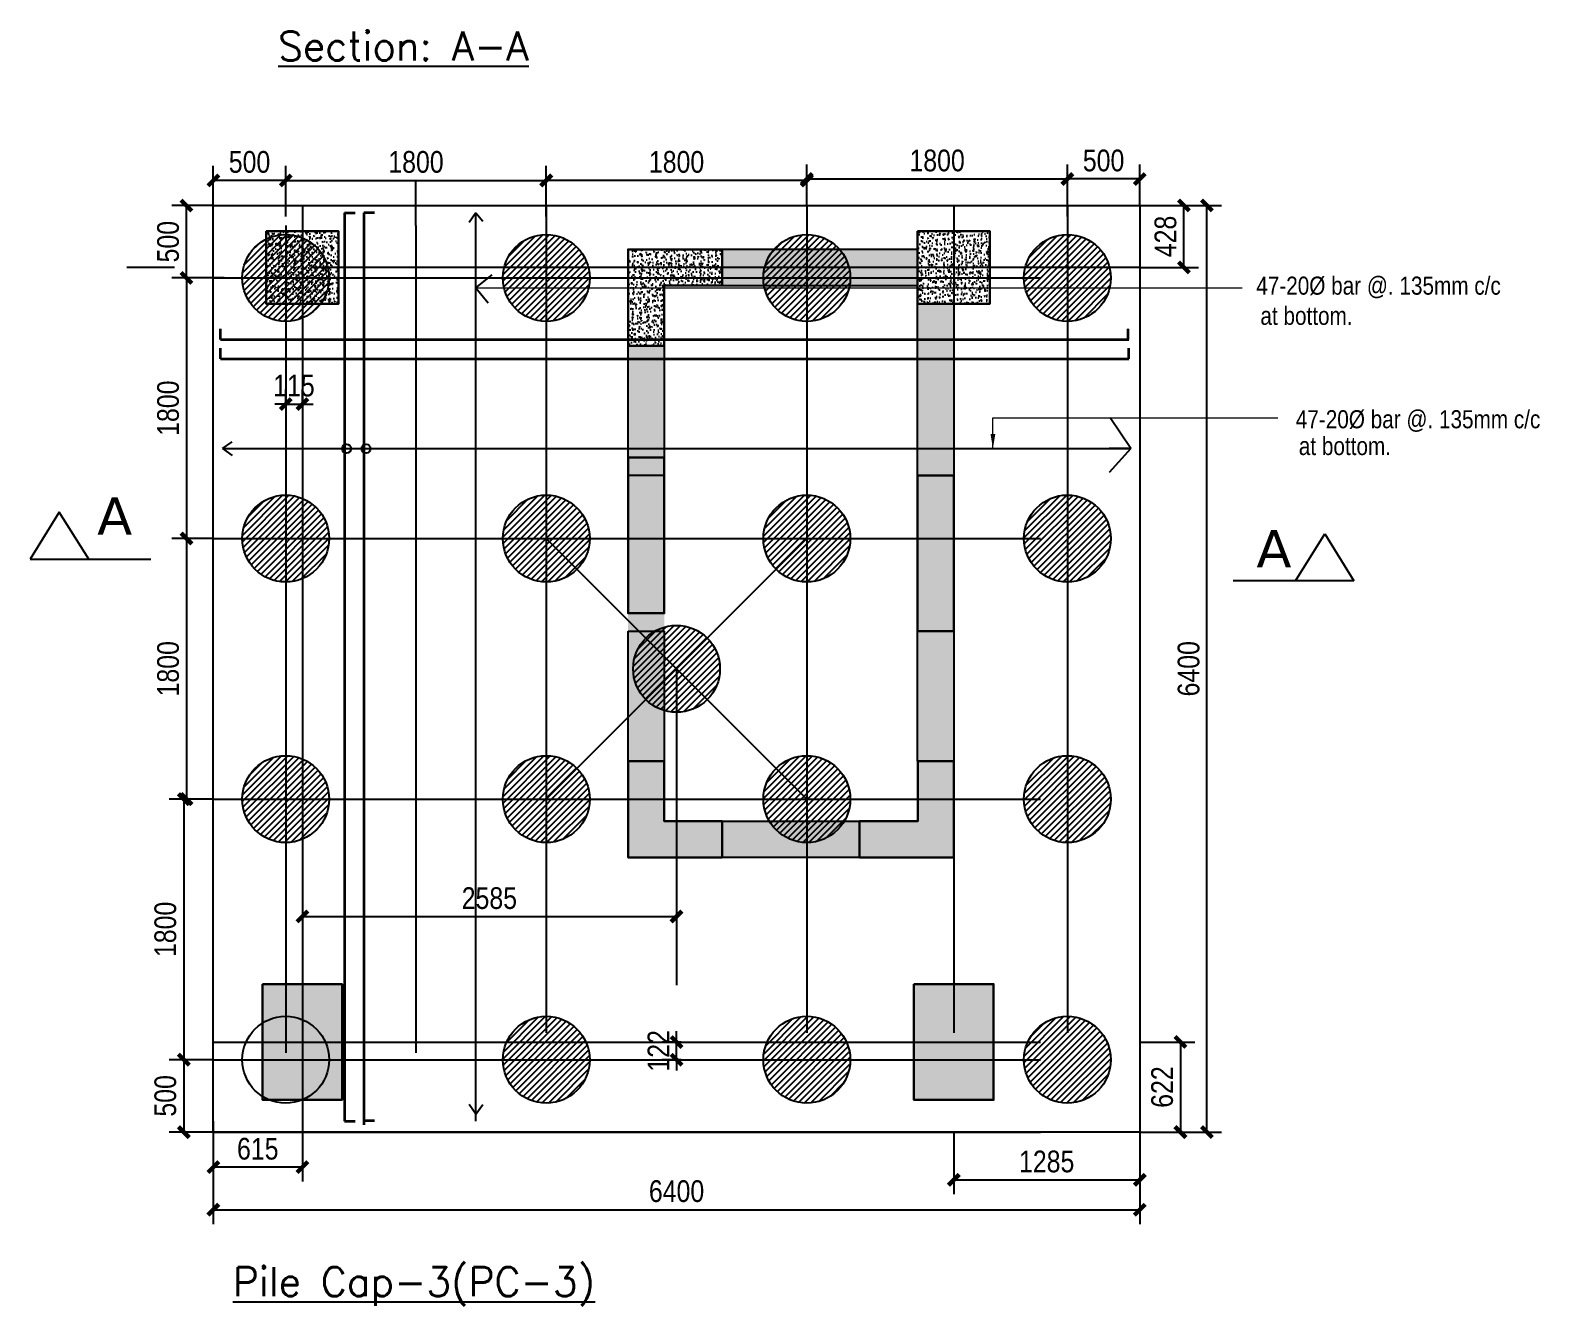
# Model space of a CAD drawing. Header units: millimetres. Extents: x 6239764 to 13047540, y 367704 to 979893.
# Drawn here: x 6246610 to 6257039, y 451403 to 460214 of the extents above; entities that cross this region are included whole.
import ezdxf

# ---------------------------------------------------------------- set-up
doc = ezdxf.new("R2010")
doc.units = ezdxf.units.MM
doc.header["$LTSCALE"] = 300
doc.linetypes.add('CENTER2', pattern=[28.575, 19.05, -3.175, 3.175, -3.175])
for name, color, linetype in [('COLUMN', 9, 'Continuous'), ('DIM', 4, 'Continuous'), ('HATCH', 7, 'Continuous')]:
    doc.layers.add(name, color=color, linetype=linetype)
doc.layers.add('LINE-3', color=7, linetype='Continuous', lineweight=15)
doc.layers.add('ROD', color=10, linetype='Continuous', lineweight=35)
doc.styles.add('AFTXT', font='')
doc.styles.add('NARROW', font='ARIALN.TTF')
doc.styles.get("Standard").update_dxf_attribs({"font": 'txt8.shx', "width": 0.7, "bigfont": 'hztxt_ii.shx'})
doc.styles.add('ver', font='verdana.ttf')
doc.styles.get('AFTXT').set_extended_font_data('Romans.shx')
doc.dimstyles.new('IED-2', dxfattribs={"dimscale": 50, "dimtxt": 3, "dimasz": 0.5, "dimexe": 2, "dimexo": 0, "dimgap": 2.5, "dimtad": 1, "dimdec": 0, "dimzin": 0, "dimdsep": 46, "dimtxsty": 'AFTXT', "dimblk": '_DOT7', "dimcen": 0.09, "dimclre": 7, "dimclrt": 3, "dimadec": 0, "dimazin": 0, "dimtfac": 1, "dimtdec": 0, "dimtix": 1, "dimtmove": 0, "dimatfit": 3, "dimldrblk": '_DOT7', "dimfxl": 1, "dimtolj": 1, "dimtzin": 0, "dimarcsym": 0})
pattern_1 = [(45, (6092064.668, 767801.67), (-22.097087, 22.097087), [])]
pattern_2 = [(45, (6091940.942, 781308.88), (-22.097087, 22.097087), [])]
pattern_3 = [(50, (6091940.94, 781308.88), (71.726018, -6.2752135), [7.5, -82.5]), (355, (6091940.94, 781308.88), (-13.875133, 75.219213), [6, -66]), (100.451444, (6091946.92, 781308.356), (57.850885, 68.943999), [6.374019, -70.114211]), (46.1842, (6091940.94, 781328.88), (106.724133, -16.551928), [11.25, -123.75]), (96.635635, (6091949.84, 781327.5), (93.466195, 97.41186), [9.561034, -105.171376]), (351.184164, (6091940.94, 781328.88), (93.466195, 97.41186), [9, -99]), (21, (6091950.94, 781323.88), (59.690705, -40.261889), [7.5, -82.5]), (326, (6091950.94, 781323.88), (24.331533, 72.515005), [6, -66]), (71.451445, (6091955.916, 781320.524), (84.022238, 32.253115), [6.374019, -70.114211]), (37.5, (6091940.942, 781308.88), (1.2159855, 33.2893854), [0, -65.2, 0, -67, 0, -66.25]), (7.5, (6091940.942, 781308.88), (26.3069537, 39.4411712), [0, -38.2, 0, -63.7, 0, -25.25]), (327.5, (6091918.642, 781308.88), (53.3822436, -2.2554872), [0, -25, 0, -78, 0, -103.5]), (317.5, (6091908.64, 781308.88), (58.318617, 10.010498), [0, -32.5, 0, -51.8, 0, -73.5])]
pattern_4 = [(50, (6091940.94, 781184.026), (71.726018, -6.2752135), [7.5, -82.5]), (355, (6091940.94, 781184.026), (-13.875133, 75.219213), [6, -66]), (100.451444, (6091946.92, 781183.5), (57.850885, 68.943999), [6.374019, -70.114211]), (46.1842, (6091940.94, 781204.03), (106.724133, -16.551928), [11.25, -123.75]), (96.635635, (6091949.84, 781202.65), (93.466195, 97.41186), [9.561034, -105.171376]), (351.184164, (6091940.94, 781204.03), (93.466195, 97.41186), [9, -99]), (21, (6091950.94, 781199.026), (59.690705, -40.261889), [7.5, -82.5]), (326, (6091950.94, 781199.026), (24.331533, 72.515005), [6, -66]), (71.451445, (6091955.916, 781195.67), (84.022238, 32.253115), [6.374019, -70.114211]), (37.5, (6091940.942, 781184.026), (1.2159855, 33.2893854), [0, -65.2, 0, -67, 0, -66.25]), (7.5, (6091940.942, 781184.026), (26.3069537, 39.4411712), [0, -38.2, 0, -63.7, 0, -25.25]), (327.5, (6091918.642, 781184.026), (53.3822436, -2.2554872), [0, -25, 0, -78, 0, -103.5]), (317.5, (6091908.64, 781184.026), (58.318617, 10.010498), [0, -32.5, 0, -51.8, 0, -73.5])]

# ---------------------------------------------------------------- blocks, each defined once
blk = doc.blocks.new('_ArchTick')
at = {"color": 0, "linetype": 'ByBlock', "const_width": 0.4}
blk.add_lwpolyline([(-0.5, -0.5), (0.5, 0.5)], dxfattribs=at)
blk = doc.blocks.new('*D651')
at = {"color": 7, "lineweight": -2, "transparency": 16777216}
for p, q in [((6247875, 452678), (6247875, 451967)), ((6254275, 452603), (6254275, 451967))]:
    blk.add_line(p, q, dxfattribs=at)
at = {"color": 0, "lineweight": -2, "transparency": 16777216}
blk.add_line((6247875, 452067), (6254275, 452067), dxfattribs=at)
at = {"layer": 'Defpoints', "color": 0, "transparency": 16777216}
for p in [(6247875, 452678), (6254275, 452603), (6254275, 452067)]:
    blk.add_point(p, dxfattribs=at)
at = {"color": 0, "lineweight": -2, "transparency": 16777216, "xscale": 75, "yscale": 75, "zscale": 75, "rotation": 180}
blk.add_blockref('_ArchTick', (6247875, 452067), dxfattribs=at)
at = {"color": 0, "lineweight": -2, "transparency": 16777216, "xscale": 75, "yscale": 75, "zscale": 75}
blk.add_blockref('_ArchTick', (6254275, 452067), dxfattribs=at)
at = {"color": 3, "transparency": 16777216, "insert": (6251075, 452194), "char_height": 150, "attachment_point": 5, "style": 'NARROW'}
blk.add_mtext('\\A1;6400', dxfattribs=at)
blk = doc.blocks.new('_DOT7')
at = {"color": 7, "linetype": 'Continuous'}
blk.add_line((-0.5, 0), (-1, 0), dxfattribs=at)
at = {"color": 7, "linetype": 'Continuous', "const_width": 0.5}
blk.add_lwpolyline([(-0.25, 0, 1), (0.25, 0, 1), (-0.25, 0, 1)], format="xyb", dxfattribs=at)
blk = doc.blocks.new('*D652')
at = {"color": 7, "lineweight": -2, "transparency": 16777216}
for p, q in [((6248375, 458928), (6248375, 459276)), ((6250175, 459003), (6250175, 459276))]:
    blk.add_line(p, q, dxfattribs=at)
at = {"color": 0, "lineweight": -2, "transparency": 16777216}
blk.add_line((6248375, 459176), (6250175, 459176), dxfattribs=at)
at = {"layer": 'Defpoints', "color": 0, "transparency": 16777216}
for p in [(6250175, 459176), (6250175, 459003), (6248375, 458928)]:
    blk.add_point(p, dxfattribs=at)
at = {"color": 0, "lineweight": -2, "transparency": 16777216, "xscale": 75, "yscale": 75, "zscale": 75, "rotation": 180}
blk.add_blockref('_ArchTick', (6248375, 459176), dxfattribs=at)
at = {"color": 0, "lineweight": -2, "transparency": 16777216, "xscale": 75, "yscale": 75, "zscale": 75}
blk.add_blockref('_ArchTick', (6250175, 459176), dxfattribs=at)
at = {"color": 3, "transparency": 16777216, "insert": (6249275, 459303), "char_height": 150, "attachment_point": 5, "style": 'NARROW'}
blk.add_mtext('\\A1;1800', dxfattribs=at)
blk = doc.blocks.new('*D653')
at = {"color": 7, "lineweight": -2, "transparency": 16777216}
for p, q in [((6250175, 458928), (6250175, 459276)), ((6251975, 459003), (6251975, 459276))]:
    blk.add_line(p, q, dxfattribs=at)
at = {"color": 0, "lineweight": -2, "transparency": 16777216}
blk.add_line((6251975, 459176), (6250175, 459176), dxfattribs=at)
at = {"layer": 'Defpoints', "color": 0, "transparency": 16777216}
for p in [(6250175, 459176), (6251975, 459003), (6250175, 458928)]:
    blk.add_point(p, dxfattribs=at)
at = {"color": 0, "lineweight": -2, "transparency": 16777216, "xscale": 75, "yscale": 75, "zscale": 75, "rotation": 180}
blk.add_blockref('_ArchTick', (6250175, 459176), dxfattribs=at)
at = {"color": 0, "lineweight": -2, "transparency": 16777216, "xscale": 75, "yscale": 75, "zscale": 75}
blk.add_blockref('_ArchTick', (6251975, 459176), dxfattribs=at)
at = {"color": 3, "transparency": 16777216, "insert": (6251075, 459303), "char_height": 150, "attachment_point": 5, "style": 'NARROW'}
blk.add_mtext('\\A1;1800', dxfattribs=at)
blk = doc.blocks.new('*D654')
at = {"color": 7, "lineweight": -2, "transparency": 16777216}
for p, q in [((6247875, 458503), (6247589, 458503)), ((6247875, 456703), (6247589, 456703))]:
    blk.add_line(p, q, dxfattribs=at)
at = {"color": 0, "lineweight": -2, "transparency": 16777216}
blk.add_line((6247689, 458503), (6247689, 456703), dxfattribs=at)
at = {"layer": 'Defpoints', "color": 0, "transparency": 16777216}
for p in [(6247875, 458503), (6247689, 456703), (6247875, 456703)]:
    blk.add_point(p, dxfattribs=at)
at = {"color": 0, "lineweight": -2, "transparency": 16777216, "xscale": 75, "yscale": 75, "zscale": 75}
for p, rotation in [((6247689, 458503), 90), ((6247689, 456703), 270)]:
    blk.add_blockref('_ArchTick', p, dxfattribs=dict(at, rotation=rotation))
at = {"color": 3, "transparency": 16777216, "insert": (6247563, 457603), "char_height": 150, "attachment_point": 5, "rotation": 90, "style": 'NARROW'}
blk.add_mtext('\\A1;1800', dxfattribs=at)
blk = doc.blocks.new('*D657')
at = {"color": 7, "lineweight": -2, "transparency": 16777216}
for p, q in [((6251975, 459003), (6251975, 459286)), ((6253775, 459003), (6253775, 459286))]:
    blk.add_line(p, q, dxfattribs=at)
at = {"color": 0, "lineweight": -2, "transparency": 16777216}
blk.add_line((6251975, 459186), (6253775, 459186), dxfattribs=at)
at = {"layer": 'Defpoints', "color": 0, "transparency": 16777216}
for p in [(6253775, 459186), (6251975, 459003, 0), (6253775, 459003, 0)]:
    blk.add_point(p, dxfattribs=at)
at = {"color": 0, "lineweight": -2, "transparency": 16777216, "xscale": 75, "yscale": 75, "zscale": 75, "rotation": 180}
blk.add_blockref('_ArchTick', (6251975, 459186), dxfattribs=at)
at = {"color": 0, "lineweight": -2, "transparency": 16777216, "xscale": 75, "yscale": 75, "zscale": 75}
blk.add_blockref('_ArchTick', (6253775, 459186), dxfattribs=at)
at = {"color": 3, "transparency": 16777216, "insert": (6252875, 459313), "char_height": 150, "attachment_point": 5, "style": 'NARROW'}
blk.add_mtext('\\A1;1800', dxfattribs=at)
blk = doc.blocks.new('*D658')
at = {"color": 7, "lineweight": -2, "transparency": 16777216}
for p, q in [((6253775, 458928), (6253775, 459286)), ((6254275, 459003), (6254275, 459286))]:
    blk.add_line(p, q, dxfattribs=at)
at = {"color": 0, "lineweight": -2, "transparency": 16777216}
blk.add_line((6254275, 459186), (6253775, 459186), dxfattribs=at)
at = {"layer": 'Defpoints', "color": 0, "transparency": 16777216}
for p in [(6253775, 459186), (6254275, 459003, 0), (6253775, 458928, 0)]:
    blk.add_point(p, dxfattribs=at)
at = {"color": 0, "lineweight": -2, "transparency": 16777216, "xscale": 75, "yscale": 75, "zscale": 75, "rotation": 180}
blk.add_blockref('_ArchTick', (6253775, 459186), dxfattribs=at)
at = {"color": 0, "lineweight": -2, "transparency": 16777216, "xscale": 75, "yscale": 75, "zscale": 75}
blk.add_blockref('_ArchTick', (6254275, 459186), dxfattribs=at)
at = {"color": 3, "transparency": 16777216, "insert": (6254025, 459313), "char_height": 150, "attachment_point": 5, "style": 'NARROW'}
blk.add_mtext('\\A1;500', dxfattribs=at)
blk = doc.blocks.new('*D659')
at = {"color": 7, "lineweight": -2, "transparency": 16777216}
for p, q in [((6247875, 459003), (6247875, 459276)), ((6248375, 459003), (6248375, 459276))]:
    blk.add_line(p, q, dxfattribs=at)
at = {"color": 0, "lineweight": -2, "transparency": 16777216}
blk.add_line((6248375, 459176), (6247875, 459176), dxfattribs=at)
at = {"layer": 'Defpoints', "color": 0, "transparency": 16777216}
for p in [(6247875, 459176), (6247875, 459003, 0), (6248375, 459003, 0)]:
    blk.add_point(p, dxfattribs=at)
at = {"color": 0, "lineweight": -2, "transparency": 16777216, "xscale": 75, "yscale": 75, "zscale": 75, "rotation": 180}
blk.add_blockref('_ArchTick', (6247875, 459176), dxfattribs=at)
at = {"color": 0, "lineweight": -2, "transparency": 16777216, "xscale": 75, "yscale": 75, "zscale": 75}
blk.add_blockref('_ArchTick', (6248375, 459176), dxfattribs=at)
at = {"color": 3, "transparency": 16777216, "insert": (6248125, 459303), "char_height": 150, "attachment_point": 5, "style": 'NARROW'}
blk.add_mtext('\\A1;500', dxfattribs=at)
blk = doc.blocks.new('*D660')
at = {"color": 7, "lineweight": -2, "transparency": 16777216}
for p, q in [((6247875, 459003), (6247589, 459003)), ((6247950, 458503), (6247589, 458503))]:
    blk.add_line(p, q, dxfattribs=at)
at = {"color": 0, "lineweight": -2, "transparency": 16777216}
blk.add_line((6247689, 458503), (6247689, 459003), dxfattribs=at)
at = {"layer": 'Defpoints', "color": 0, "transparency": 16777216}
for p in [(6247689, 459003), (6247875, 459003, 0), (6247950, 458503, 0)]:
    blk.add_point(p, dxfattribs=at)
at = {"color": 0, "lineweight": -2, "transparency": 16777216, "xscale": 75, "yscale": 75, "zscale": 75}
for p, rotation in [((6247689, 459003), 90), ((6247689, 458503), 270)]:
    blk.add_blockref('_ArchTick', p, dxfattribs=dict(at, rotation=rotation))
at = {"color": 3, "transparency": 16777216, "insert": (6247563, 458753), "char_height": 150, "attachment_point": 5, "rotation": 90, "style": 'NARROW'}
blk.add_mtext('\\A1;500', dxfattribs=at)
blk = doc.blocks.new('*D661')
at = {"color": 7, "lineweight": -2, "transparency": 16777216}
for p, q in [((6247875, 456703), (6247589, 456703)), ((6247875, 454903), (6247589, 454903))]:
    blk.add_line(p, q, dxfattribs=at)
at = {"color": 0, "lineweight": -2, "transparency": 16777216}
blk.add_line((6247689, 456703), (6247689, 454903), dxfattribs=at)
at = {"layer": 'Defpoints', "color": 0, "transparency": 16777216}
for p in [(6247875, 456703, 0), (6247689, 454903), (6247875, 454903, 0)]:
    blk.add_point(p, dxfattribs=at)
at = {"color": 0, "lineweight": -2, "transparency": 16777216, "xscale": 75, "yscale": 75, "zscale": 75}
for p, rotation in [((6247689, 456703), 90), ((6247689, 454903), 270)]:
    blk.add_blockref('_ArchTick', p, dxfattribs=dict(at, rotation=rotation))
at = {"color": 3, "transparency": 16777216, "insert": (6247563, 455803), "char_height": 150, "attachment_point": 5, "rotation": 90, "style": 'NARROW'}
blk.add_mtext('\\A1;1800', dxfattribs=at)
blk = doc.blocks.new('*D662')
at = {"color": 7, "lineweight": -2, "transparency": 16777216}
for p, q in [((6247875, 454903), (6247571, 454903)), ((6247875, 453103), (6247571, 453103))]:
    blk.add_line(p, q, dxfattribs=at)
at = {"color": 0, "lineweight": -2, "transparency": 16777216}
blk.add_line((6247671, 454903), (6247671, 453103), dxfattribs=at)
at = {"layer": 'Defpoints', "color": 0, "transparency": 16777216}
for p in [(6247875, 454903, 0), (6247671, 453103), (6247875, 453103, 0)]:
    blk.add_point(p, dxfattribs=at)
at = {"color": 0, "lineweight": -2, "transparency": 16777216, "xscale": 75, "yscale": 75, "zscale": 75}
for p, rotation in [((6247671, 454903), 90), ((6247671, 453103), 270)]:
    blk.add_blockref('_ArchTick', p, dxfattribs=dict(at, rotation=rotation))
at = {"color": 3, "transparency": 16777216, "insert": (6247544, 454003), "char_height": 150, "attachment_point": 5, "rotation": 90, "style": 'NARROW'}
blk.add_mtext('\\A1;1800', dxfattribs=at)
blk = doc.blocks.new('*D663')
at = {"color": 7, "lineweight": -2, "transparency": 16777216}
for p, q in [((6247875, 453103), (6247571, 453103)), ((6247875, 452603), (6247571, 452603))]:
    blk.add_line(p, q, dxfattribs=at)
at = {"color": 0, "lineweight": -2, "transparency": 16777216}
blk.add_line((6247671, 453103), (6247671, 452603), dxfattribs=at)
at = {"layer": 'Defpoints', "color": 0, "transparency": 16777216}
for p in [(6247875, 453103, 0), (6247671, 452603), (6247875, 452603, 0)]:
    blk.add_point(p, dxfattribs=at)
at = {"color": 0, "lineweight": -2, "transparency": 16777216, "xscale": 75, "yscale": 75, "zscale": 75}
for p, rotation in [((6247671, 453103), 90), ((6247671, 452603), 270)]:
    blk.add_blockref('_ArchTick', p, dxfattribs=dict(at, rotation=rotation))
at = {"color": 3, "transparency": 16777216, "insert": (6247544, 452853), "char_height": 150, "attachment_point": 5, "rotation": 90, "style": 'NARROW'}
blk.add_mtext('\\A1;500', dxfattribs=at)
blk = doc.blocks.new('*D664')
at = {"color": 7, "lineweight": -2, "transparency": 16777216}
for p, q in [((6254275, 459003), (6254839, 459003)), ((6254275, 452603), (6254839, 452603))]:
    blk.add_line(p, q, dxfattribs=at)
at = {"color": 0, "lineweight": -2, "transparency": 16777216}
blk.add_line((6254739, 452603), (6254739, 459003), dxfattribs=at)
at = {"layer": 'Defpoints', "color": 0, "transparency": 16777216}
for p in [(6254275, 459003), (6254739, 459003), (6254275, 452603, 0)]:
    blk.add_point(p, dxfattribs=at)
at = {"color": 0, "lineweight": -2, "transparency": 16777216, "xscale": 75, "yscale": 75, "zscale": 75}
for p, rotation in [((6254739, 459003), 90), ((6254739, 452603), 270)]:
    blk.add_blockref('_ArchTick', p, dxfattribs=dict(at, rotation=rotation))
at = {"color": 3, "transparency": 16777216, "insert": (6254613, 455803), "char_height": 150, "attachment_point": 5, "rotation": 90, "style": 'NARROW'}
blk.add_mtext('\\A1;6400', dxfattribs=at)
blk = doc.blocks.new('*D665')
at = {"color": 7, "lineweight": -2, "transparency": 16777216}
for p, q in [((6251075, 455803), (6251075, 453992)), ((6248490, 454903), (6248490, 453992))]:
    blk.add_line(p, q, dxfattribs=at)
at = {"color": 0, "lineweight": -2, "transparency": 16777216}
blk.add_line((6248490, 454092), (6251075, 454092), dxfattribs=at)
at = {"layer": 'Defpoints', "color": 0, "transparency": 16777216}
for p in [(6251075, 455803, 0), (6248490, 454903, 0), (6251075, 454092)]:
    blk.add_point(p, dxfattribs=at)
at = {"color": 0, "lineweight": -2, "transparency": 16777216, "xscale": 75, "yscale": 75, "zscale": 75, "rotation": 180}
blk.add_blockref('_ArchTick', (6248490, 454092), dxfattribs=at)
at = {"color": 0, "lineweight": -2, "transparency": 16777216, "xscale": 75, "yscale": 75, "zscale": 75}
blk.add_blockref('_ArchTick', (6251075, 454092), dxfattribs=at)
at = {"color": 3, "transparency": 16777216, "insert": (6249782, 454218), "char_height": 150, "attachment_point": 5, "style": 'NARROW'}
blk.add_mtext('\\A1;2585', dxfattribs=at)
blk = doc.blocks.new('*D666')
at = {"color": 0, "lineweight": -2, "transparency": 16777216}
for p, q in [((6251075, 453225), (6251075, 453300)), ((6251075, 453103), (6251075, 453225)), ((6251075, 453103), (6251075, 453028))]:
    blk.add_line(p, q, dxfattribs=at)
at = {"color": 7, "lineweight": -2, "transparency": 16777216}
for p, q in [((6251106, 453225), (6250975, 453225)), ((6251106, 453103), (6250975, 453103))]:
    blk.add_line(p, q, dxfattribs=at)
at = {"layer": 'Defpoints', "color": 0, "transparency": 16777216}
for p in [(6251075, 453225), (6251106, 453225, 0), (6251106, 453103, 0)]:
    blk.add_point(p, dxfattribs=at)
at = {"color": 0, "lineweight": -2, "transparency": 16777216, "xscale": 75, "yscale": 75, "zscale": 75}
for p, rotation in [((6251075, 453225), 270), ((6251075, 453103), 90)]:
    blk.add_blockref('_ArchTick', p, dxfattribs=dict(at, rotation=rotation))
at = {"color": 3, "transparency": 16777216, "insert": (6250950, 453164), "char_height": 150, "attachment_point": 5, "rotation": 90, "style": 'NARROW'}
blk.add_mtext('\\A1;122', dxfattribs=at)
blk = doc.blocks.new('*D667')
at = {"color": 7, "lineweight": -2, "transparency": 16777216}
for p, q in [((6248375, 457631), (6248375, 457731)), ((6248490, 457631), (6248490, 457731))]:
    blk.add_line(p, q, dxfattribs=at)
at = {"color": 0, "lineweight": -2, "transparency": 16777216}
for p, q in [((6248375, 457631), (6248300, 457631)), ((6248375, 457631), (6248490, 457631)), ((6248490, 457631), (6248565, 457631))]:
    blk.add_line(p, q, dxfattribs=at)
at = {"layer": 'Defpoints', "color": 0, "transparency": 16777216}
for p in [(6248375, 457631, 0), (6248490, 457631, 0), (6248490, 457631)]:
    blk.add_point(p, dxfattribs=at)
at = {"color": 0, "lineweight": -2, "transparency": 16777216, "xscale": 75, "yscale": 75, "zscale": 75}
blk.add_blockref('_ArchTick', (6248375, 457631), dxfattribs=at)
at = {"color": 0, "lineweight": -2, "transparency": 16777216, "xscale": 75, "yscale": 75, "zscale": 75, "rotation": 180}
blk.add_blockref('_ArchTick', (6248490, 457631), dxfattribs=at)
at = {"color": 3, "transparency": 16777216, "insert": (6248432, 457758), "char_height": 150, "attachment_point": 5, "style": 'NARROW'}
blk.add_mtext('\\A1;115', dxfattribs=at)
blk = doc.blocks.new('*D739')
at = {"color": 7, "lineweight": -2, "transparency": 16777216}
for p, q in [((6254275, 459003), (6254680, 459003)), ((6254275, 458575), (6254680, 458575))]:
    blk.add_line(p, q, dxfattribs=at)
at = {"color": 0, "lineweight": -2, "transparency": 16777216}
blk.add_line((6254580, 458575), (6254580, 459003), dxfattribs=at)
at = {"layer": 'Defpoints', "color": 0, "transparency": 16777216}
for p in [(6254275, 459003), (6254580, 459003), (6254275, 458575, 0)]:
    blk.add_point(p, dxfattribs=at)
at = {"color": 0, "lineweight": -2, "transparency": 16777216, "xscale": 75, "yscale": 75, "zscale": 75}
for p, rotation in [((6254580, 459003), 90), ((6254580, 458575), 270)]:
    blk.add_blockref('_ArchTick', p, dxfattribs=dict(at, rotation=rotation))
at = {"color": 3, "transparency": 16777216, "insert": (6254453, 458789), "char_height": 150, "attachment_point": 5, "rotation": 90, "style": 'NARROW'}
blk.add_mtext('\\A1;428', dxfattribs=at)
blk = doc.blocks.new('*D740')
at = {"color": 7, "lineweight": -2, "transparency": 16777216}
for p, q in [((6252990, 452603), (6252990, 452173)), ((6254275, 452603), (6254275, 452173))]:
    blk.add_line(p, q, dxfattribs=at)
at = {"color": 0, "lineweight": -2, "transparency": 16777216}
blk.add_line((6252990, 452273), (6254275, 452273), dxfattribs=at)
at = {"layer": 'Defpoints', "color": 0, "transparency": 16777216}
for p in [(6252990, 452603, 0), (6254275, 452603), (6254275, 452273)]:
    blk.add_point(p, dxfattribs=at)
at = {"color": 0, "lineweight": -2, "transparency": 16777216, "xscale": 75, "yscale": 75, "zscale": 75, "rotation": 180}
blk.add_blockref('_ArchTick', (6252990, 452273), dxfattribs=at)
at = {"color": 0, "lineweight": -2, "transparency": 16777216, "xscale": 75, "yscale": 75, "zscale": 75}
blk.add_blockref('_ArchTick', (6254275, 452273), dxfattribs=at)
at = {"color": 3, "transparency": 16777216, "insert": (6253632, 452399), "char_height": 150, "attachment_point": 5, "style": 'NARROW'}
blk.add_mtext('\\A1;1285', dxfattribs=at)
blk = doc.blocks.new('*D741')
at = {"color": 7, "lineweight": -2, "transparency": 16777216}
for p, q in [((6247875, 452603), (6247875, 452261)), ((6248490, 452603), (6248490, 452261))]:
    blk.add_line(p, q, dxfattribs=at)
at = {"color": 0, "lineweight": -2, "transparency": 16777216}
blk.add_line((6248490, 452361), (6247875, 452361), dxfattribs=at)
at = {"layer": 'Defpoints', "color": 0, "transparency": 16777216}
for p in [(6247875, 452603, 0), (6248490, 452603, 0), (6247875, 452361)]:
    blk.add_point(p, dxfattribs=at)
at = {"color": 0, "lineweight": -2, "transparency": 16777216, "xscale": 75, "yscale": 75, "zscale": 75, "rotation": 180}
blk.add_blockref('_ArchTick', (6247875, 452361), dxfattribs=at)
at = {"color": 0, "lineweight": -2, "transparency": 16777216, "xscale": 75, "yscale": 75, "zscale": 75}
blk.add_blockref('_ArchTick', (6248490, 452361), dxfattribs=at)
at = {"color": 3, "transparency": 16777216, "insert": (6248182, 452487), "char_height": 150, "attachment_point": 5, "style": 'NARROW'}
blk.add_mtext('\\A1;615', dxfattribs=at)
blk = doc.blocks.new('*D742')
at = {"color": 7, "lineweight": -2, "transparency": 16777216}
for p, q in [((6254275, 453225), (6254656, 453225)), ((6254275, 452603), (6254656, 452603))]:
    blk.add_line(p, q, dxfattribs=at)
at = {"color": 0, "lineweight": -2, "transparency": 16777216}
blk.add_line((6254556, 453225), (6254556, 452603), dxfattribs=at)
at = {"layer": 'Defpoints', "color": 0, "transparency": 16777216}
for p in [(6254275, 453225, 0), (6254275, 452603), (6254556, 452603)]:
    blk.add_point(p, dxfattribs=at)
at = {"color": 0, "lineweight": -2, "transparency": 16777216, "xscale": 75, "yscale": 75, "zscale": 75}
for p, rotation in [((6254556, 453225), 90), ((6254556, 452603), 270)]:
    blk.add_blockref('_ArchTick', p, dxfattribs=dict(at, rotation=rotation))
at = {"color": 3, "transparency": 16777216, "insert": (6254430, 452914), "char_height": 150, "attachment_point": 5, "rotation": 90, "style": 'NARROW'}
blk.add_mtext('\\A1;622', dxfattribs=at)

msp = doc.modelspace()

# ---------------------------------------------------------------- hatches: boundary and pattern name
at = {"lineweight": 25}
h = msp.add_hatch(dxfattribs=at)
h.set_pattern_fill('ANSI31', color=9, scale=250)
h.set_pattern_definition(pattern_1)
edge = h.paths.add_edge_path()
edge.add_arc((6248374.9, 458502.6), 300, 0, 360)
edge = h.paths.add_edge_path()
edge.add_arc((6248374.9, 456702.6), 300, 0, 360)
edge = h.paths.add_edge_path()
edge.add_arc((6250174.9, 456702.6), 300, 0, 360)
h = msp.add_hatch(dxfattribs=at)
h.set_pattern_fill('AR-CONC', color=9, scale=10)
h.set_pattern_definition(pattern_3)
h.paths.add_polyline_path([(6248239.9, 458824.6), (6248739.9, 458824.6), (6248739.9, 458324.6), (6248239.9, 458324.6)])
h = msp.add_hatch(dxfattribs=at)
h.set_pattern_fill('ANSI31', color=9, scale=250)
h.set_pattern_definition(pattern_1)
edge = h.paths.add_edge_path()
edge.add_arc((6250174.9, 458502.6), 300, 0, 360)
h = msp.add_hatch(dxfattribs=at)
h.set_pattern_fill('ANSI31', color=9, scale=250)
h.set_pattern_definition(pattern_2)
edge = h.paths.add_edge_path()
edge.add_arc((6251974.9, 458502.6), 300, 0, 360)
edge = h.paths.add_edge_path()
edge.add_arc((6253774.9, 458502.6), 300, 0, 360)
h = msp.add_hatch(dxfattribs=at)
h.set_pattern_fill('AR-CONC', color=9, scale=10)
h.set_pattern_definition(pattern_3)
h.paths.add_polyline_path([(6252739.9, 458824.6), (6253239.9, 458824.6), (6253239.9, 458324.6), (6252739.9, 458324.6)])
h = msp.add_hatch(dxfattribs=at)
h.set_pattern_fill('AR-CONC', color=9, scale=10)
h.set_pattern_definition(pattern_4)
h.paths.add_polyline_path([(6250740.1, 458034.3), (6250739.9, 458699.3), (6251389.9, 458699.4), (6251389.9, 458449.7), (6250990, 458449.7), (6250990.1, 458034.3)])
h = msp.add_hatch(dxfattribs=at)
h.set_pattern_fill('AR-CONC', color=9, scale=10)
h.set_pattern_definition(pattern_4)
h.paths.add_polyline_path([(6252739.9, 458699.4), (6251389.9, 458699.4), (6251389.9, 458449.7), (6252739.9, 458449.7)])
h.paths.add_polyline_path([(6250740.1, 458034.3), (6250990.1, 458034.3), (6250990.1, 457137.1), (6250740.1, 457137.1)])
h.paths.add_polyline_path([(6252739.9, 458324.6), (6252989.9, 458324.6), (6252989.9, 457137.1), (6252739.9, 457137.1)])
h = msp.add_hatch(dxfattribs=at)
h.set_pattern_fill('AR-CONC', color=9, scale=10)
h.set_pattern_definition(pattern_4)
h.paths.add_polyline_path([(6252740.2, 457137.1), (6252990.2, 457137.1), (6252990.2, 456062.1), (6252740.2, 456062.1)])
h.paths.add_polyline_path([(6250740.1, 457137.1), (6250990.1, 457137.1), (6250990.1, 456062.1), (6250740.1, 456062.1)])
h = msp.add_hatch(dxfattribs=at)
h.set_pattern_fill('ANSI31', color=9, scale=250)
h.set_pattern_definition(pattern_2)
edge = h.paths.add_edge_path()
edge.add_arc((6251974.9, 456702.6), 300, 0, 360)
edge = h.paths.add_edge_path()
edge.add_arc((6253774.9, 456702.6), 300, 0, 360)
h = msp.add_hatch(dxfattribs=at)
h.set_pattern_fill('AR-CONC', color=9, scale=10)
h.set_pattern_definition(pattern_4)
h.paths.add_polyline_path([(6252740.2, 456062.1), (6252989.9, 456062.1), (6252989.9, 455164.6), (6252740.2, 455164.6)])
h.paths.add_polyline_path([(6251390.1, 454749.6), (6252339.9, 454749.6), (6252339.9, 454499.6), (6251390.1, 454499.6)])
h.paths.add_polyline_path([(6250740.1, 456062.1), (6250990.1, 456062.1), (6250990.1, 455164.6), (6250740.1, 455164.6)])
h = msp.add_hatch(dxfattribs=at)
h.set_pattern_fill('ANSI31', color=9, scale=250)
h.set_pattern_definition(pattern_2)
edge = h.paths.add_edge_path()
edge.add_arc((6251074.9, 455802.6), 300, 0, 360)
edge = h.paths.add_edge_path()
edge.add_arc((6251974.9, 454902.6), 300, 0, 360)
edge = h.paths.add_edge_path()
edge.add_arc((6253774.9, 454902.6), 300, 0, 360)
h = msp.add_hatch(dxfattribs=at)
h.set_pattern_fill('ANSI31', color=9, scale=250)
h.set_pattern_definition(pattern_2)
edge = h.paths.add_edge_path()
edge.add_arc((6250174.9, 454902.6), 300, 0, 360)
edge = h.paths.add_edge_path()
edge.add_arc((6248374.9, 454902.6), 300, 0, 360)
h = msp.add_hatch(dxfattribs=at)
h.set_pattern_fill('AR-CONC', color=9, scale=10)
h.set_pattern_definition(pattern_4)
h.paths.add_polyline_path([(6252339.9, 454499.6), (6252989.9, 454499.6), (6252989.9, 455164.6), (6252740.7, 455164.6), (6252740.8, 454749.6), (6252339.9, 454749.6)])
h.paths.add_polyline_path([(6250740.1, 455164.6), (6250740.1, 454499.6), (6251390.1, 454499.6), (6251390.1, 454749.6), (6250990.1, 454749.6), (6250990.1, 455164.6)])
h = msp.add_hatch(dxfattribs=at)
h.set_pattern_fill('AR-CONC', color=9, scale=10)
h.set_pattern_definition(pattern_3)
h.paths.add_polyline_path([(6252714.9, 453624.6), (6253264.9, 453624.6), (6253264.9, 452824.6), (6252714.9, 452824.6)])
h.paths.add_polyline_path([(6248214.9, 453624.6), (6248764.9, 453624.6), (6248764.9, 452824.6), (6248214.9, 452824.6)])
h = msp.add_hatch(dxfattribs=at)
h.set_pattern_fill('ANSI31', color=9, scale=250)
h.set_pattern_definition(pattern_2)
edge = h.paths.add_edge_path()
edge.add_arc((6250174.9, 453102.6), 300, 0, 360)
edge = h.paths.add_edge_path()
edge.add_arc((6251974.9, 453102.6), 300, 0, 360)
h = msp.add_hatch(dxfattribs=at)
h.set_pattern_fill('ANSI31', color=9, scale=250)
h.set_pattern_definition(pattern_2)
edge = h.paths.add_edge_path()
edge.add_arc((6253774.9, 453102.6), 300, 0, 360)

# ---------------------------------------------------------------- linework, layer by layer
at = {"color": 7}
for q in [(6249274.9, 459178.1, 0), (6249274.9, 459176.1, 0)]:
    msp.add_line((6249274.9, 458865.1, 0), q, dxfattribs=at)
msp.add_line((6248489.9, 459002.6, 0), (6248489.9, 452602.6, 0))
at = {"color": 9, "linetype": 'CENTER2', "lineweight": 25}
for p, q in [((6250174.9, 459002.6, 0), (6250174.9, 452602.6, 0)), ((6251974.9, 459002.6, 0), (6251974.9, 452602.6, 0)), ((6253774.9, 459002.6, 0), (6253774.9, 452602.6, 0)), ((6248374.9, 458865.1, 0), (6248374.9, 452602.6, 0)), ((6249274.9, 458865.1, 0), (6249274.9, 452602.6, 0)), ((6247874.9, 458502.6, 0), (6253774.9, 458502.6, 0)), ((6247874.9, 456702.6, 0), (6254274.9, 456702.6, 0)), ((6250174.9, 456702.6, 0), (6251974.9, 454902.6, 0)), ((6247874.9, 454902.6, 0), (6254274.9, 454902.6, 0)), ((6247874.9, 453102.6, 0), (6254274.9, 453102.6, 0)), ((6247874.9, 452602.6, 0), (6254274.9, 452602.6, 0))]:
    msp.add_line(p, q, dxfattribs=at)
at = {"lineweight": 25}
for p, q in [((6249689.3, 458434, 0), (6249800.7, 458524.6, 0)), ((6249689.3, 458434, 0), (6249772.8, 458331.3, 0)), ((6254214.2, 457324.9, 0), (6254070.5, 457535.5, 0)), ((6254214.2, 457324.9, 0), (6254064.6, 457158.1)), ((6254214.2, 457324.9, 0), (6254064.7, 457324.9, 0)), ((6254139.4, 457324.9, 0), (6254064.7, 457324.9, 0)), ((6254214.2, 457324.9, 0), (6254214.2, 457324.9, 0)), ((6251074.9, 455802.6, 0), (6251074.9, 453618.2, 0))]:
    msp.add_line(p, q, dxfattribs=at)
at = {"color": 9, "lineweight": 25}
msp.add_line((6251974.9, 456702.6, 0), (6250174.9, 454902.6, 0), dxfattribs=at)
at = {"lineweight": 25, "elevation": 0}
for points in [[(6247874.9, 459002.6), (6254274.9, 459002.6), (6254274.9, 452602.6), (6247874.9, 452602.6)], [(6252739.9, 458699.4), (6251389.9, 458699.4), (6251389.9, 458449.7), (6252739.9, 458449.7)], [(6252739.9, 458324.6), (6252989.9, 458324.6), (6252989.9, 457137.1), (6252739.9, 457137.1)], [(6250740.1, 458034.3), (6250990.1, 458034.3), (6250990.1, 457137.1), (6250740.1, 457137.1)], [(6250740.1, 456062.1), (6250990.1, 456062.1), (6250990.1, 455164.6), (6250740.1, 455164.6)], [(6252740.2, 456062.1), (6252989.9, 456062.1), (6252989.9, 455164.6), (6252740.2, 455164.6)], [(6251390.1, 454749.6), (6252339.9, 454749.6), (6252339.9, 454499.6), (6251390.1, 454499.6)]]:
    msp.add_lwpolyline(points, close=True, dxfattribs=at)
at = {"lineweight": 25}
for centre in [(6248374.9, 458502.6, 0), (6250174.9, 458502.6, 0), (6253774.9, 458502.6, 0), (6248374.9, 456702.6, 0), (6250174.9, 456702.6, 0), (6251974.9, 456702.6, 0), (6253774.9, 456702.6, 0), (6251074.9, 455802.6, 0), (6248374.9, 454902.6, 0), (6250174.9, 454902.6, 0), (6251974.9, 454902.6, 0), (6253774.9, 454902.6, 0), (6248374.9, 453102.6, 0), (6250174.9, 453102.6, 0), (6251974.9, 453102.6, 0), (6253774.9, 453102.6, 0)]:
    msp.add_circle(centre, 300, dxfattribs=at)
at = {"color": 9, "lineweight": 25}
msp.add_circle((6251974.9, 458502.6, 0), 300, dxfattribs=at)
at = {"layer": 'COLUMN', "lineweight": 30, "elevation": 0}
for points in [[(6248239.9, 458824.6), (6248739.9, 458824.6), (6248739.9, 458324.6), (6248239.9, 458324.6)], [(6252739.9, 458824.6), (6253239.9, 458824.6), (6253239.9, 458324.6), (6252739.9, 458324.6)], [(6250740.1, 457261.9), (6250990.1, 457261.9), (6250990.1, 456186.9), (6250740.1, 456186.9)], [(6252740.2, 457137.1), (6252990.2, 457137.1), (6252990.2, 456062.1), (6252740.2, 456062.1)], [(6248214.9, 453624.6), (6248764.9, 453624.6), (6248764.9, 452824.6), (6248214.9, 452824.6)], [(6252714.9, 453624.6), (6253264.9, 453624.6), (6253264.9, 452824.6), (6252714.9, 452824.6)]]:
    msp.add_lwpolyline(points, close=True, dxfattribs=at)
for points in [[(6250740.1, 458034.3), (6250739.9, 458699.3), (6251389.9, 458699.4), (6251389.9, 458449.7), (6250990, 458449.7), (6250990.1, 458034.3), (6250740.1, 458034.3)], [(6250740.1, 455164.6), (6250740.1, 454499.6), (6251390.1, 454499.6), (6251390.1, 454749.6), (6250990.1, 454749.6), (6250990.1, 455164.6), (6250740.1, 455164.6)], [(6252339.9, 454499.6), (6252989.9, 454499.6), (6252989.9, 455164.6), (6252740.7, 455164.6), (6252740.8, 454749.6), (6252339.9, 454749.6), (6252339.9, 454499.6)]]:
    msp.add_lwpolyline(points, dxfattribs=at)
at = {"layer": 'DIM'}
for p, q in [((6249689.3, 458952.6, 0), (6249642, 458885.7, 0)), ((6249689.3, 452677.6, 0), (6249689.3, 458952.6, 0)), ((6249689.3, 458952.6, 0), (6249736.3, 458893.9, 0)), ((6247939.2, 457323.6, 0), (6248006.1, 457370.8, 0)), ((6247939.2, 457323.6, 0), (6254214.2, 457324.9, 0)), ((6247939.2, 457323.6, 0), (6248006.1, 457276.5, 0)), ((6249689.3, 452727.6, 0), (6249642, 452794.5, 0)), ((6249689.3, 452727.6, 0), (6249736.3, 452794.5, 0))]:
    msp.add_line(p, q, dxfattribs=at)
at = {"layer": 'DIM', "ltscale": 3}
for p, q in [((6246810.3, 456884.2, 0), (6246609.8, 456559.2, 0)), ((6247014.2, 456559.2, 0), (6246810.3, 456884.2, 0)), ((6255350, 456409.7, 0), (6255553.9, 456734.7, 0)), ((6255553.9, 456734.7, 0), (6255754.3, 456409.7, 0)), ((6246609.8, 456559.2, 0), (6247444.1, 456559.2, 0)), ((6255754.3, 456409.7, 0), (6254920.1, 456409.7, 0))]:
    msp.add_line(p, q, dxfattribs=at)
at = {"layer": 'DIM'}
for centre in [(6248795.1, 457324.1, 0), (6248929.7, 457324.1, 0)]:
    msp.add_circle(centre, 31.2, dxfattribs=at)
at = {"layer": 'HATCH', "linetype": 'CENTER2'}
for p, q in [((6252989.9, 459002.6, 0), (6252989.9, 452602.6, 0)), ((6254274.9, 458574.6, 0), (6247277.6, 458574.6, 0)), ((6247874.9, 453224.6, 0), (6254274.9, 453224.6, 0))]:
    msp.add_line(p, q, dxfattribs=at)
at = {"layer": 'LINE-3'}
for p, q in [((6249689.3, 458434, 0), (6254981.9, 458434, 0)), ((6253260.4, 457324.7, 0), (6253260.4, 457535.6, 0)), ((6253260.4, 457535.6, 0), (6255228, 457535.6, 0)), ((6255111.4, 456609.4, 0), (6255111.4, 456609.4, 0))]:
    msp.add_line(p, q, dxfattribs=at)
msp.add_solid([(6253277.1, 457424.7, 0), (6253260.4, 457324.7, 0), (6253243.8, 457424.7, 0)], dxfattribs=at)
at = {"layer": 'ROD'}
for p, q in [((6248780.7, 458952.6, 0), (6248780.7, 452677.6, 0)), ((6248780.7, 458952.6, 0), (6248854.6, 458952.6, 0)), ((6248915.4, 458954, 0), (6248989.2, 458954, 0)), ((6248915.4, 458952.6, 0), (6248915.4, 452652.6, 0)), ((6247923.4, 458077.9, 0), (6247923.4, 458151.7, 0)), ((6254195.1, 458077.9, 0), (6254195.1, 458151.7, 0)), ((6247924.9, 458077.9, 0), (6254199.9, 458077.9, 0)), ((6247924.9, 457943.3, 0), (6247924.9, 458017.1, 0)), ((6247924.9, 457943.3, 0), (6254199.9, 457943.3, 0)), ((6254199.9, 457943.3, 0), (6254199.9, 458017.1, 0)), ((6248780.7, 452677.6, 0), (6248854.6, 452677.6, 0)), ((6248915.4, 452682.3, 0), (6248989.2, 452682.3, 0))]:
    msp.add_line(p, q, dxfattribs=at)

# ---------------------------------------------------------------- texts
at = {"lineweight": 25}
for s, height, style, p in [('47-20Ø bar @. 135mm c/c', 125, 'NARROW', (6255079.8, 458386.9, -20.9)), ('at bottom.', 125, 'NARROW', (6255108.3, 458178.6, -20.9)), ('47-20Ø bar @. 135mm c/c', 125, 'NARROW', (6255352.9, 457464.1, -20.9)), ('at bottom.', 125, 'NARROW', (6255373.7, 457279.1, -20.9)), ('A', 258.5, 'ver', (6247072.2, 456728.7, 0)), ('A', 258.5, 'ver', (6255080.6, 456502.7, 0))]:
    msp.add_text(s, height=height, dxfattribs=dict(at, style=style)).set_placement(p)
at = {"layer": 'DIM', "lineweight": 25}
for s, p in [('%%USection: A-A', (6248322.4, 460004.2, 0)), ('%%UPile Cap-3(PC-3)', (6248009.4, 451469.6, 0))]:
    msp.add_text(s, height=200, dxfattribs=at).set_placement(p)

# ---------------------------------------------------------------- dimensions: what is measured, and where the dimension line sits
for base, p1, p2, picture, middle in [((6247874.9, 459176.1), (6248374.9, 459002.6, 0), (6247874.9, 459002.6, 0), '*D659', (6248124.9, 459302.6)), ((6250174.9, 459176.1, 0), (6248374.9, 458927.6, 0), (6250174.9, 459002.6, 0), '*D652', (6249274.9, 459302.6, 0)), ((6250174.9, 459176.1, 0), (6251974.9, 459002.6, 0), (6250174.9, 458927.6, 0), '*D653', (6251074.9, 459302.6, 0)), ((6253774.9, 459186.1), (6251974.9, 459002.6, 0), (6253774.9, 459002.6, 0), '*D657', (6252874.9, 459312.7)), ((6253774.9, 459186.1), (6254274.9, 459002.6, 0), (6253774.9, 458927.6, 0), '*D658', (6254024.9, 459312.7)), ((6248489.9, 457631.5), (6248374.9, 457631.5, 0), (6248489.9, 457631.5, 0), '*D667', (6248432.4, 457758)), ((6251074.9, 454091.8), (6248489.9, 454902.6, 0), (6251074.9, 455802.6, 0), '*D665', (6249782.4, 454218.3)), ((6254274.9, 452067.1, 0), (6247874.9, 452677.6, 0), (6254274.9, 452602.6, 0), '*D651', (6251074.9, 452193.6, 0)), ((6247874.9, 452360.5), (6248489.9, 452602.6, 0), (6247874.9, 452602.6, 0), '*D741', (6248182.4, 452487.1)), ((6254274.9, 452272.6), (6252989.9, 452602.6, 0), (6254274.9, 452602.6), '*D740', (6253632.4, 452399.2))]:
    dim = msp.add_linear_dim(base=base, p1=p1, p2=p2, dimstyle='IED-2', override={"dimasz": 1.5, "dimgap": 1, "dimtxsty": 'NARROW', "dimblk1": 'ArchTick', "dimblk2": 'ArchTick', "dimsah": 1})
    dim.commit()
    dim.dimension.update_dxf_attribs({"geometry": picture, "text_midpoint": middle})
for base, p1, p2, picture, middle in [((6247689.3, 459002.6), (6247949.9, 458502.6, 0), (6247874.9, 459002.6, 0), '*D660', (6247562.7, 458752.6)), ((6254739.3, 459002.6), (6254274.9, 452602.6, 0), (6254274.9, 459002.6), '*D664', (6254612.7, 455802.6)), ((6254580, 459002.6), (6254274.9, 458574.6, 0), (6254274.9, 459002.6), '*D739', (6254453.4, 458788.6)), ((6247689.3, 456702.6, 0), (6247874.9, 458502.6, 0), (6247874.9, 456702.6, 0), '*D654', (6247562.7, 457602.6, 0)), ((6247689.3, 454902.6), (6247874.9, 456702.6, 0), (6247874.9, 454902.6, 0), '*D661', (6247562.7, 455802.6)), ((6247670.6, 453102.6), (6247874.9, 454902.6, 0), (6247874.9, 453102.6, 0), '*D662', (6247544, 454002.6)), ((6251074.9, 453224.6), (6251106.1, 453102.6, 0), (6251106.1, 453224.6, 0), '*D666', (6250949.6, 453163.6)), ((6254556.4, 452602.6), (6254274.9, 453224.6, 0), (6254274.9, 452602.6), '*D742', (6254429.8, 452913.6)), ((6247670.6, 452602.6), (6247874.9, 453102.6, 0), (6247874.9, 452602.6, 0), '*D663', (6247544, 452852.6))]:
    dim = msp.add_linear_dim(base=base, p1=p1, p2=p2, angle=90, dimstyle='IED-2', override={"dimasz": 1.5, "dimgap": 1, "dimtxsty": 'NARROW', "dimblk1": 'ArchTick', "dimblk2": 'ArchTick', "dimsah": 1})
    dim.commit()
    dim.dimension.update_dxf_attribs({"geometry": picture, "text_midpoint": middle})

doc.saveas('drawing.dxf')
